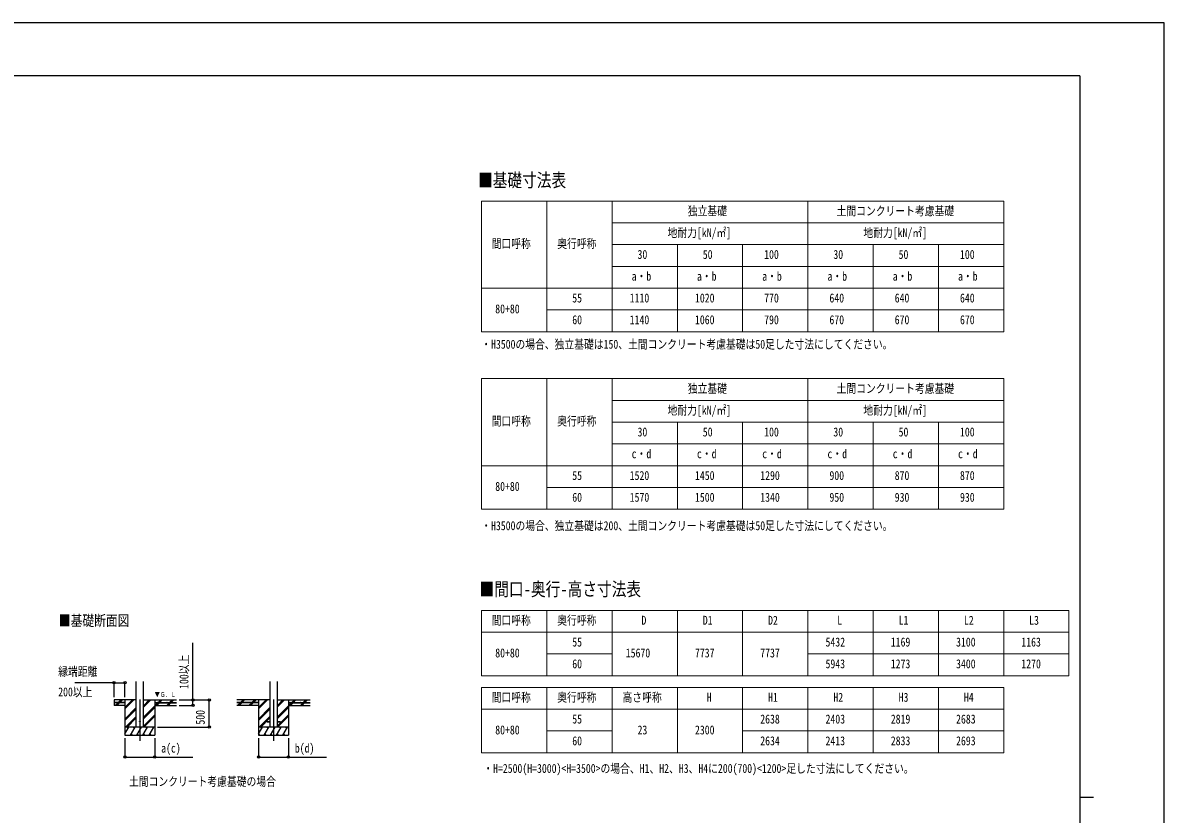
# Model space of a CAD drawing. Units: millimetres, scale not verified. Extents: x -21025 to 21025, y -14850 to 14850.
# Drawn here: x 42 to 21025, y 310 to 14850 of the extents above; entities that cross this region are included whole.
import ezdxf
from ezdxf.enums import TextEntityAlignment as Align

# ---------------------------------------------------------------- set-up
doc = ezdxf.new("R2010")
doc.units = ezdxf.units.MM
doc.header["$LTSCALE"] = 60
doc.layers.add('0-1_TABLE1', color=7, linetype='Continuous', lineweight=18)
for name, color, linetype in [('0-2_USER1', 3, 'Continuous'), ('0-4_YKK_12', 2, 'Continuous'), ('0-5_YKK_13', 4, 'Continuous'), ('0-6_YKK_A1', 4, 'Continuous'), ('0-7_YKK_D', 6, 'Continuous'), ('0-8_YKK_ZWAK', 7, 'Continuous')]:
    doc.layers.add(name, color=color, linetype=linetype)
doc.styles.add('ＭＳ ゴシック', font='')
doc.styles.get('ＭＳ ゴシック').set_extended_font_data('MS Gothic')

msp = doc.modelspace()

# ---------------------------------------------------------------- linework, layer by layer
at = {"layer": '0-1_TABLE1'}
for p, q in [((8475.1, 11575), (18075.1, 11575)), ((8475.1, 11575), (8475.1, 9175)), ((9675.1, 11575), (9675.1, 9175)), ((10875.1, 11575), (10875.1, 9175)), ((14475.1, 11575), (14475.1, 9175)), ((10875.1, 11175), (18075.1, 11175)), ((10875.1, 10775), (18075.1, 10775)), ((12075.1, 10775), (12075.1, 9175)), ((13275.1, 10775), (13275.1, 9175)), ((15675.1, 10775), (15675.1, 9175)), ((16875.1, 10775), (16875.1, 9175)), ((10875.1, 10375), (18075.1, 10375)), ((8475.1, 9975), (18075.1, 9975)), ((9675.1, 9575), (18075.1, 9575)), ((8475.1, 8313), (18075.1, 8313)), ((8475.1, 8313), (8475.1, 5913)), ((9675.1, 8313), (9675.1, 5913)), ((10875.1, 8313), (10875.1, 5913)), ((14475.1, 8313), (14475.1, 5913)), ((10875.1, 7913), (18075.1, 7913)), ((10875.1, 7513), (18075.1, 7513)), ((12075.1, 7513), (12075.1, 5913)), ((13275.1, 7513), (13275.1, 5913)), ((15675.1, 7513), (15675.1, 5913)), ((16875.1, 7513), (16875.1, 5913)), ((10875.1, 7113), (18075.1, 7113)), ((8475.1, 6713), (18075.1, 6713)), ((9675.1, 6313), (18075.1, 6313)), ((8475.1, 4053), (19275.1, 4053)), ((8475.1, 4053), (8475.1, 2853)), ((9675.1, 4053), (9675.1, 2853)), ((10875.1, 4053), (10875.1, 2853)), ((12075.1, 4053), (12075.1, 2853)), ((13275.1, 4053), (13275.1, 2853)), ((14475.1, 4053), (14475.1, 2853)), ((15675.1, 4053), (15675.1, 2853)), ((16875.1, 4053), (16875.1, 2853)), ((18075.1, 4053), (18075.1, 2853)), ((19275.1, 4053), (19275.1, 2853)), ((8475.1, 3653), (19275.1, 3653)), ((9675.1, 3253), (10875.1, 3253)), ((14475.1, 3253), (19275.1, 3253)), ((8475.1, 2853), (19275.1, 2853)), ((8475.1, 2638.03), (18075.1, 2638.03)), ((8475.1, 2638.03), (8475.1, 1438.03)), ((9675.1, 2638.03), (9675.1, 1438.03)), ((10875.1, 2638.03), (10875.1, 1438.03)), ((12075.1, 2638.03), (12075.1, 1438.03)), ((13275.1, 2638.03), (13275.1, 1438.03)), ((14475.1, 2638.03), (14475.1, 1438.03)), ((15675.1, 2638.03), (15675.1, 1438.03)), ((16875.1, 2638.03), (16875.1, 1438.03)), ((18075.1, 2638.03), (18075.1, 1438.03)), ((8475.1, 2238.03), (18075.1, 2238.03)), ((9675.1, 1838.03), (10875.1, 1838.03)), ((13275.1, 1838.03), (18075.1, 1838.03)), ((8475.1, 1438.03), (18075.1, 1438.03))]:
    msp.add_line(p, q, dxfattribs=at)
for points in [[(18075.1, 11575), (18075.1, 10775), (18075.1, 9175)], [(8475.1, 9175), (9675.1, 9175), (18075.1, 9175)], [(18075.1, 8313), (18075.1, 7513), (18075.1, 5913)], [(8475.1, 5913), (9675.1, 5913), (18075.1, 5913)]]:
    msp.add_lwpolyline(points, dxfattribs=at)
at = {"layer": '0-4_YKK_12'}
for p, q in [((2193.11, 2418.32), (2193.11, 1659.11)), ((4650.5, 2418.32), (4650.5, 1659.11))]:
    msp.add_line(p, q, dxfattribs=at)
at = {"layer": '0-5_YKK_13'}
for p, q in [((4530.7, 2013.61), (4530.7, 2004.61)), ((4530.7, 2013.61), (4585.5, 2013.61)), ((4530.7, 2004.61), (4585.5, 2004.61)), ((4715.5, 2013.61), (4770.3, 2013.61)), ((4715.5, 2004.61), (4770.3, 2004.61)), ((4770.3, 2013.61), (4770.3, 2004.61))]:
    msp.add_line(p, q, dxfattribs=at)
msp.add_circle((2193.11, 2009.11), 5, dxfattribs=at)
at = {"layer": '0-6_YKK_A1'}
for p, q in [((2128.11, 1909.11), (2128.11, 2744.46)), ((2258.11, 1909.11), (2258.11, 2744.46)), ((4585.5, 2745.46), (4585.5, 1909.11)), ((4715.5, 2745.46), (4715.5, 1909.11)), ((2128.11, 2409.11), (1718.11, 2409.11)), ((1718.11, 2409.11), (1718.11, 2309.11)), ((1918.11, 2361.61), (1718.11, 2361.61)), ((1918.11, 2356.61), (1718.11, 2356.61)), ((1918.11, 2309.11), (1718.11, 2309.11)), ((1745.97, 2310.51), (1792.07, 2356.61)), ((1758.71, 2309.11), (1806.21, 2356.61)), ((1772.86, 2309.11), (1820.36, 2356.61)), ((1797.07, 2361.61), (1844.57, 2409.11)), ((1811.21, 2361.61), (1858.71, 2409.11)), ((1825.36, 2361.61), (1872.86, 2409.11)), ((1918.11, 2409.11), (1918.11, 1759.11)), ((1918.11, 2242.23), (2084.99, 2409.11)), ((1918.11, 2256.37), (2070.85, 2409.11)), ((1918.11, 2270.51), (2056.7, 2409.11)), ((1918.11, 2361.61), (1918.11, 2356.61)), ((2258.11, 2273.86), (2393.36, 2409.11)), ((2258.11, 2288), (2379.21, 2409.11)), ((2258.11, 2302.14), (2365.07, 2409.11)), ((2258.11, 2409.11), (2868.11, 2409.11)), ((2468.11, 2409.11), (2468.11, 1759.11)), ((2468.11, 2361.61), (2868.11, 2361.61)), ((2468.11, 2361.61), (2468.11, 2356.61)), ((2468.11, 2356.61), (2868.11, 2356.61)), ((2468.11, 2309.11), (2868.11, 2309.11)), ((2477.2, 2309.11), (2524.7, 2356.61)), ((2491.35, 2309.11), (2538.85, 2356.61)), ((2505.49, 2309.11), (2552.99, 2356.61)), ((2529.7, 2361.61), (2577.2, 2409.11)), ((2543.85, 2361.61), (2591.35, 2409.11)), ((2557.99, 2361.61), (2605.49, 2409.11)), ((2689.33, 2309.11), (2736.84, 2356.61)), ((2703.48, 2309.11), (2750.98, 2356.61)), ((2717.62, 2309.11), (2765.12, 2356.61)), ((2741.84, 2361.61), (2789.34, 2409.11)), ((2755.98, 2361.61), (2803.48, 2409.11)), ((2770.12, 2361.61), (2817.62, 2409.11)), ((4585.5, 2409.11), (3975.5, 2409.11)), ((4375.5, 2361.61), (3975.5, 2361.61)), ((4375.5, 2356.61), (3975.5, 2356.61)), ((4375.5, 2309.11), (3975.5, 2309.11)), ((3989.83, 2309.11), (4037.33, 2356.61)), ((4003.97, 2309.11), (4051.47, 2356.61)), ((4018.11, 2309.11), (4065.61, 2356.61)), ((4042.33, 2361.61), (4089.83, 2409.11)), ((4056.47, 2361.61), (4058.14, 2363.28)), ((4061.33, 2366.47), (4103.97, 2409.11)), ((4070.61, 2361.61), (4118.11, 2409.11)), ((4203.36, 2310.51), (4249.46, 2356.61)), ((4216.1, 2309.11), (4263.6, 2356.61)), ((4230.24, 2309.11), (4277.74, 2356.61)), ((4254.46, 2361.61), (4301.96, 2409.11)), ((4268.6, 2361.61), (4316.1, 2409.11)), ((4282.74, 2361.61), (4330.24, 2409.11)), ((4375.5, 2409.11), (4375.5, 1759.11)), ((4375.5, 2242.23), (4542.38, 2409.11)), ((4375.5, 2256.37), (4528.23, 2409.11)), ((4375.5, 2270.51), (4514.09, 2409.11)), ((4375.5, 2361.61), (4375.5, 2356.61)), ((4715.5, 2273.86), (4850.74, 2409.11)), ((4715.5, 2288), (4836.6, 2409.11)), ((4715.5, 2302.14), (4822.46, 2409.11)), ((4715.5, 2409.11), (5325.5, 2409.11)), ((4925.5, 2409.11), (4925.5, 1759.11)), ((4925.5, 2361.61), (5325.5, 2361.61)), ((4925.5, 2361.61), (4925.5, 2356.61)), ((4925.5, 2356.61), (5325.5, 2356.61)), ((4925.5, 2309.11), (5325.5, 2309.11)), ((4934.59, 2309.11), (4982.09, 2356.61)), ((4948.73, 2309.11), (4996.23, 2356.61)), ((4962.88, 2309.11), (5010.38, 2356.61)), ((4987.09, 2361.61), (5034.59, 2409.11)), ((5001.23, 2361.61), (5048.73, 2409.11)), ((5015.38, 2361.61), (5062.88, 2409.11)), ((5146.72, 2309.11), (5194.22, 2356.61)), ((5160.87, 2309.11), (5208.37, 2356.61)), ((5175.01, 2309.11), (5222.51, 2356.61)), ((5199.22, 2361.61), (5246.73, 2409.11)), ((5213.37, 2361.61), (5260.87, 2409.11)), ((5227.51, 2361.61), (5275.01, 2409.11)), ((1918.11, 2058.38), (2128.11, 2268.38)), ((1918.11, 2044.24), (2128.11, 2254.24)), ((1918.11, 2030.1), (2128.11, 2240.1)), ((1930.96, 1909.11), (2128.11, 2106.25)), ((2258.11, 2090.01), (2468.11, 2300.01)), ((2258.11, 2075.87), (2468.11, 2285.87)), ((2258.11, 2061.73), (2468.11, 2271.73)), ((2258.11, 1927.88), (2468.11, 2137.88)), ((2258.11, 1913.74), (2468.11, 2123.74)), ((2267.62, 1909.11), (2468.11, 2109.6)), ((4375.5, 2058.38), (4585.5, 2268.38)), ((4375.5, 2044.24), (4585.5, 2254.24)), ((4375.5, 2030.1), (4585.5, 2240.1)), ((4388.35, 1909.11), (4585.5, 2106.25)), ((4715.5, 2090.01), (4925.5, 2300.01)), ((4715.5, 2075.87), (4925.5, 2285.87)), ((4715.5, 2061.73), (4925.5, 2271.73)), ((4715.5, 1927.88), (4925.5, 2137.88)), ((4715.5, 1913.74), (4925.5, 2123.74)), ((4725, 1909.11), (4925.5, 2109.6)), ((2468.11, 1909.11), (1918.11, 1909.11)), ((1918.11, 1783.66), (1990.54, 1909.11)), ((1945.11, 1909.11), (2128.11, 2092.11)), ((1959.25, 1909.11), (2128.11, 2077.96)), ((1975.53, 1883.13), (1960.53, 1909.11)), ((2019.4, 1759.11), (2106.01, 1909.11)), ((2091, 1883.13), (2076, 1909.11)), ((2134.87, 1759.11), (2221.48, 1909.11)), ((2206.47, 1883.13), (2191.47, 1909.11)), ((2250.34, 1759.11), (2336.95, 1909.11)), ((2321.94, 1883.13), (2306.94, 1909.11)), ((2365.81, 1759.11), (2452.42, 1909.11)), ((2422.41, 1909.11), (2422.41, 1909.11)), ((4925.5, 1909.11), (4375.5, 1909.11)), ((4375.5, 1783.66), (4447.92, 1909.11)), ((4402.5, 1909.11), (4585.5, 2092.11)), ((4416.64, 1909.11), (4585.5, 2077.96)), ((4432.92, 1883.13), (4417.92, 1909.11)), ((4476.79, 1759.11), (4563.39, 1909.11)), ((4548.39, 1883.13), (4533.39, 1909.11)), ((4592.26, 1759.11), (4678.86, 1909.11)), ((4663.86, 1883.13), (4648.86, 1909.11)), ((4707.73, 1759.11), (4794.33, 1909.11)), ((4779.33, 1883.13), (4764.33, 1909.11)), ((4823.2, 1759.11), (4909.8, 1909.11)), ((4894.8, 1883.13), (4879.8, 1909.11)), ((1918.11, 1759.11), (2468.11, 1759.11)), ((2034.4, 1785.09), (2049.4, 1759.11)), ((2149.87, 1785.09), (2164.87, 1759.11)), ((2265.34, 1785.09), (2280.34, 1759.11)), ((2380.81, 1785.09), (2395.81, 1759.11)), ((4375.5, 1759.11), (4925.5, 1759.11)), ((4376.32, 1785.09), (4391.32, 1759.11)), ((4491.79, 1785.09), (4506.79, 1759.11)), ((4607.26, 1785.09), (4622.26, 1759.11)), ((4722.73, 1785.09), (4737.73, 1759.11)), ((4838.2, 1785.09), (4853.2, 1759.11))]:
    msp.add_line(p, q, dxfattribs=at)
for centre in [(1783.11, 2364.11), (1873.11, 2364.11), (2513.11, 2364.11), (2603.11, 2364.11), (2693.11, 2364.11), (2783.11, 2364.11), (4060.5, 2364.11), (4150.5, 2364.11), (4240.5, 2364.11), (4330.5, 2364.11), (4970.5, 2364.11), (5060.5, 2364.11), (5150.5, 2364.11), (5240.5, 2364.11)]:
    msp.add_circle(centre, 2.5, dxfattribs=at)
at = {"layer": '0-7_YKK_D'}
for p, q in [((1718.11, 2724.37), (1000.3, 2724.37)), ((1718.11, 2459.11), (1718.11, 2725.37)), ((1718.11, 2724.37), (1918.11, 2724.37)), ((1918.11, 2459.11), (1918.11, 2725.37)), ((2918.11, 2409.11), (3469.11, 2409.11)), ((2918.11, 2409.11), (3169.11, 2409.11)), ((2918.11, 2309.11), (3169.11, 2309.11)), ((3468.11, 1909.11), (3468.11, 2409.11)), ((2518.11, 1909.11), (3469.11, 1909.11)), ((1918.11, 1709.11), (1918.11, 1358.11)), ((2468.11, 1709.11), (2468.11, 1358.11)), ((4375.5, 1709.11), (4375.5, 1358.11)), ((4925.5, 1709.11), (4925.5, 1358.11))]:
    msp.add_line(p, q, dxfattribs=at)
for points in [[(3168.11, 2309.11), (3168.11, 2409.11), (3168.11, 3459.11)], [(1918.11, 1359.11), (2468.11, 1359.11), (3169.11, 1359.11)], [(4375.5, 1359.11), (4925.5, 1359.11), (5626.5, 1359.11)]]:
    msp.add_lwpolyline(points, dxfattribs=at)
for centre in [(1718.11, 2724.37), (1918.11, 2724.37), (3168.11, 2409.11), (3168.11, 2309.11), (3468.11, 2409.11), (3468.11, 1909.11), (1918.11, 1359.11), (2468.11, 1359.11), (4375.5, 1359.11), (4925.5, 1359.11)]:
    msp.add_circle(centre, 21.25, dxfattribs=at)
at = {"layer": '0-8_YKK_ZWAK'}
for p, q in [((19475.1, 13875), (-19524.9, 13875)), ((19475.1, 13875), (19475.1, -12625)), ((19475.1, 625), (19725.1, 625))]:
    msp.add_line(p, q, dxfattribs=at)
msp.add_lwpolyline([(-21025, -14850), (21025, -14850), (21025, 14850), (-21025, 14850)], close=True, dxfattribs=at)

# ---------------------------------------------------------------- texts
at = {"layer": '0-1_TABLE1', "style": 'ＭＳ ゴシック', "width": 0.8}
for s, p in [('独立基礎', (12267.1, 11262.5)), ('土間コンクリート考慮基礎', (15003.1, 11262.5)), ('地耐力[kN/㎡]', (11895.1, 10862.5)), ('地耐力[kN/㎡]', (15495.1, 10862.5)), ('間口呼称', (8661.1, 10662.5)), ('奥行呼称', (9867.1, 10662.5)), ('30', (11343.1, 10462.5)), ('50', (12543.1, 10462.5)), ('100', (13671.1, 10462.5)), ('30', (14943.1, 10462.5)), ('50', (16143.1, 10462.5)), ('100', (17271.1, 10462.5)), ('a・b', (11235.1, 10062.5)), ('a・b', (12435.1, 10062.5)), ('a・b', (13635.1, 10062.5)), ('a・b', (14835.1, 10062.5)), ('a・b', (16035.1, 10062.5)), ('a・b', (17235.1, 10062.5)), ('55', (10143.1, 9662.5)), ('1110', (11199.1, 9662.5)), ('1020', (12399.1, 9662.5)), ('770', (13671.1, 9662.5)), ('640', (14871.1, 9662.5)), ('640', (16071.1, 9662.5)), ('640', (17271.1, 9662.5)), ('80+80', (8727.1, 9462.5)), ('60', (10143.1, 9262.5)), ('1140', (11199.1, 9262.5)), ('1060', (12399.1, 9262.5)), ('790', (13671.1, 9262.5)), ('670', (14871.1, 9262.5)), ('670', (16071.1, 9262.5)), ('670', (17271.1, 9262.5)), ('独立基礎', (12267.1, 8000.5)), ('土間コンクリート考慮基礎', (15003.1, 8000.5)), ('地耐力[kN/㎡]', (11895.1, 7600.5)), ('地耐力[kN/㎡]', (15495.1, 7600.5)), ('間口呼称', (8661.1, 7400.5)), ('奥行呼称', (9867.1, 7400.5)), ('30', (11343.1, 7200.5)), ('50', (12543.1, 7200.5)), ('100', (13671.1, 7200.5)), ('30', (14943.1, 7200.5)), ('50', (16143.1, 7200.5)), ('100', (17271.1, 7200.5)), ('c・d', (11235.1, 6800.5)), ('c・d', (12435.1, 6800.5)), ('c・d', (13635.1, 6800.5)), ('c・d', (14835.1, 6800.5)), ('c・d', (16035.1, 6800.5)), ('c・d', (17235.1, 6800.5)), ('55', (10143.1, 6400.5)), ('1520', (11199.1, 6400.5)), ('1450', (12399.1, 6400.5)), ('1290', (13599.1, 6400.5)), ('900', (14871.1, 6400.5)), ('870', (16071.1, 6400.5)), ('870', (17271.1, 6400.5)), ('80+80', (8727.1, 6200.5)), ('60', (10143.1, 6000.5)), ('1570', (11199.1, 6000.5)), ('1500', (12399.1, 6000.5)), ('1340', (13599.1, 6000.5)), ('950', (14871.1, 6000.5)), ('930', (16071.1, 6000.5)), ('930', (17271.1, 6000.5)), ('間口呼称', (8661.1, 3740.5)), ('奥行呼称', (9867.1, 3740.5)), ('D', (11415.1, 3740.5)), ('D1', (12543.1, 3740.5)), ('D2', (13743.1, 3740.5)), ('L', (15015.1, 3740.5)), ('L1', (16143.1, 3740.5)), ('L2', (17343.1, 3740.5)), ('L3', (18543.1, 3740.5)), ('55', (10143.1, 3340.5)), ('5432', (14799.1, 3340.5)), ('1169', (15999.1, 3340.5)), ('3100', (17199.1, 3340.5)), ('1163', (18399.1, 3340.5)), ('80+80', (8727.1, 3140.5)), ('60', (10143.1, 2940.5)), ('15670', (11127.1, 3140.5)), ('7737', (12399.1, 3140.5)), ('7737', (13599.1, 3140.5)), ('5943', (14799.1, 2940.5)), ('1273', (15999.1, 2940.5)), ('3400', (17199.1, 2940.5)), ('1270', (18399.1, 2940.5)), ('間口呼称', (8661.1, 2325.53)), ('奥行呼称', (9867.1, 2325.53)), ('高さ呼称', (11067.1, 2325.53)), ('H', (12615.1, 2325.53)), ('H1', (13743.1, 2325.53)), ('H2', (14943.1, 2325.53)), ('H3', (16143.1, 2325.53)), ('H4', (17343.1, 2325.53)), ('55', (10143.1, 1925.53)), ('2638', (13599.1, 1925.53)), ('2403', (14799.1, 1925.53)), ('2819', (15999.1, 1925.53)), ('2683', (17199.1, 1925.53)), ('80+80', (8727.1, 1725.53)), ('23', (11343.1, 1725.53)), ('2300', (12399.1, 1725.53)), ('60', (10143.1, 1525.53)), ('2634', (13599.1, 1525.53)), ('2413', (14799.1, 1525.53)), ('2833', (15999.1, 1525.53)), ('2693', (17199.1, 1525.53))]:
    msp.add_text(s, height=165, dxfattribs=at).set_placement(p, align=Align.BOTTOM_LEFT)
at = {"layer": '0-2_USER1', "style": 'ＭＳ ゴシック', "width": 0.8}
for s, height, p in [('■基礎寸法表', 247.4, (8410.63, 11761.07)), ('・H3500の場合、独立基礎は150、土間コンクリート考慮基礎は50足した寸法にしてください。', 165, (8469.69, 8812.88)), ('・H3500の場合、独立基礎は200、土間コンクリート考慮基礎は50足した寸法にしてください。', 165, (8469.69, 5478.6)), ('■間口-奥行-高さ寸法表', 247.4, (8439.1, 4246.87)), ('■基礎断面図', 197.9, (704.8, 3708.76)), ('・H=2500(H=3000)<H=3500>の場合、H1、H2、H3、H4に200(700)<1200>足した寸法にしてください。', 165, (8506.59, 1018.4)), ('土間コンクリート考慮基礎の場合', 165, (1994.01, 779.02))]:
    msp.add_text(s, height=height, dxfattribs=at).set_placement(p, align=Align.BOTTOM_LEFT)
at = {"layer": '0-6_YKK_A1', "style": 'ＭＳ ゴシック', "width": 0.8}
msp.add_text('▼Ｇ．Ｌ', height=87.98, dxfattribs=at).set_placement((2464.23, 2437.56), align=Align.BOTTOM_LEFT)
at = {"layer": '0-7_YKK_D', "style": 'ＭＳ ゴシック', "width": 0.8}
for s, p in [('100以上', (3136.11, 2611.11)), ('500', (3436.11, 1955.11))]:
    msp.add_text(s, height=165, rotation=90, dxfattribs=at).set_placement(p, align=Align.BOTTOM_LEFT)
for s, p in [('縁端距離', (692.11, 2799.37)), ('200以上', (692.11, 2424.37)), ('a(c)', (2585.11, 1391.11)), ('b(d)', (5042.5, 1391.11))]:
    msp.add_text(s, height=165, dxfattribs=at).set_placement(p, align=Align.BOTTOM_LEFT)

doc.saveas('drawing.dxf')
